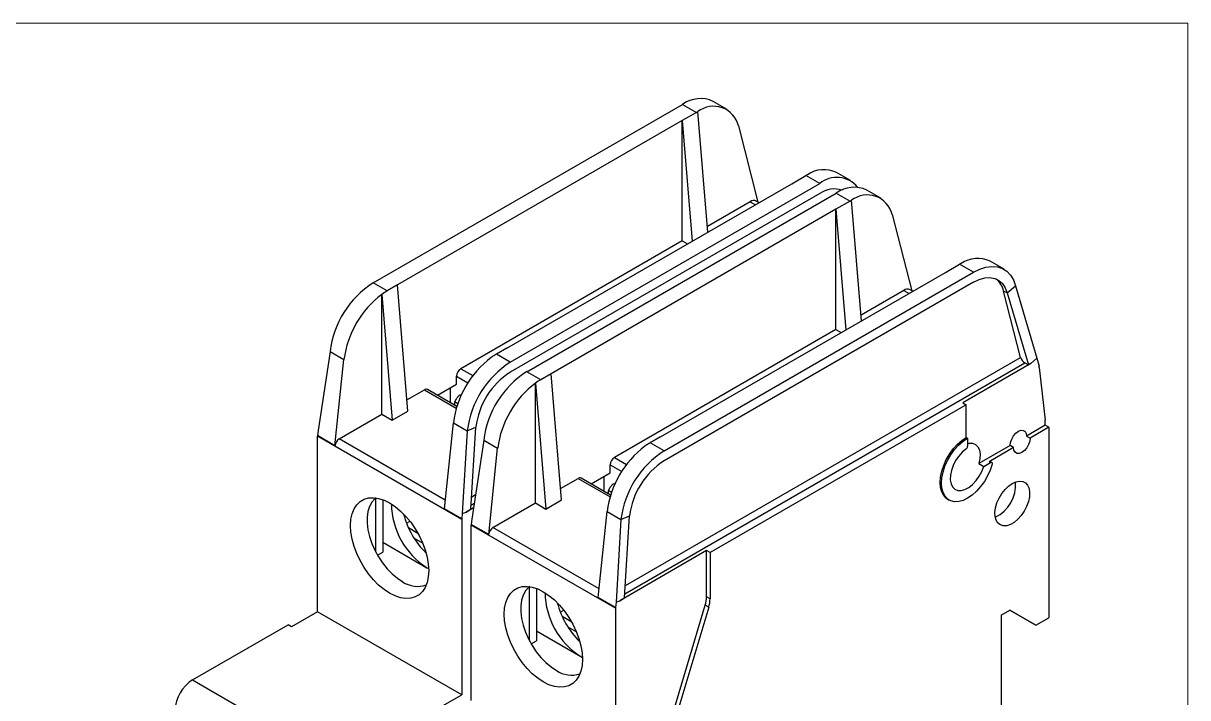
# Model space of a CAD drawing. Header units: inches. Extents: x 0 to 17, y 0 to 11.
# Drawn here: x 13.267 to 17, y 8.837 to 11 of the extents above; entities that cross this region are included whole.
import ezdxf

# ---------------------------------------------------------------- set-up
doc = ezdxf.new("R2010")
doc.units = ezdxf.units.IN
doc.header["$MEASUREMENT"] = 0
doc.linetypes.add('SLD-Solid', pattern=[0])
doc.layers.add('SLD-DEFPOINTS', color=7, linetype='Continuous')

# ---------------------------------------------------------------- blocks, each defined once
blk = doc.blocks.new('Block2')
at = {"color": 7, "linetype": 'SLD-Solid', "lineweight": 18}
for p, q in [((17, 11), (0, 11)), ((17, 0), (17, 11))]:
    blk.add_line(p, q, dxfattribs=at)

msp = doc.modelspace()

# ---------------------------------------------------------------- linework, layer by layer
for p, q in [((14.3887, 10.1673), (15.3805, 10.7398)), ((15.425, 10.7141), (15.3798, 10.688)), ((15.3805, 10.7398), (15.425, 10.7141)), ((15.4618, 10.3303), (15.4299, 10.7168)), ((15.5234, 10.7239), (15.4789, 10.7496)), ((15.3798, 10.688), (14.4667, 10.1609)), ((15.3798, 10.3022), (15.3798, 10.688)), ((15.3798, 10.688), (15.4116, 10.3014)), ((15.5598, 10.6713), (15.6224, 10.4267)), ((15.7305, 10.4855), (15.7758, 10.5116)), ((15.8203, 10.4859), (15.7758, 10.5116)), ((15.9187, 10.4957), (15.8742, 10.5214)), ((14.8174, 9.9584), (15.7305, 10.4855)), ((14.8285, 9.9134), (15.8203, 10.4859)), ((15.8203, 10.4538), (14.8285, 9.8812)), ((14.8814, 9.8828), (15.8732, 10.4554)), ((15.8732, 10.4554), (15.9178, 10.4297)), ((16.0162, 10.4394), (15.9716, 10.4651)), ((15.5974, 10.4279), (15.4602, 10.3487)), ((15.5974, 10.4279), (15.614, 10.4183)), ((15.6256, 10.4249), (15.6171, 10.4298)), ((15.9178, 10.4297), (15.8725, 10.4035)), ((15.9545, 10.0459), (15.9226, 10.4324)), ((15.8725, 10.4035), (14.9594, 9.8764)), ((15.8725, 10.0178), (15.8725, 10.4035)), ((15.8725, 10.4035), (15.9044, 10.017)), ((16.0525, 10.3868), (16.1152, 10.1423)), ((15.3798, 10.3022), (14.6699, 9.8924)), ((15.3798, 10.3022), (15.3964, 10.2926)), ((16.4115, 10.2112), (16.3669, 10.2369)), ((15.3102, 9.6739), (16.2233, 10.2011)), ((15.3213, 9.6289), (16.3131, 10.2015)), ((16.2233, 10.2011), (16.2685, 10.2272)), ((16.3131, 10.2015), (16.2685, 10.2272)), ((14.4332, 10.1416), (14.3887, 10.1673)), ((14.4667, 10.1609), (14.4332, 10.1416)), ((14.5001, 9.7558), (14.4667, 10.1609)), ((16.3131, 10.1693), (15.3213, 9.5968)), ((16.4209, 10.1351), (16.4479, 10.1586)), ((16.4479, 10.1586), (16.5168, 9.9265)), ((14.4165, 9.7462), (14.4165, 10.1308)), ((14.4165, 10.1308), (14.4166, 10.1307)), ((14.4166, 10.1307), (14.4499, 9.7269)), ((16.0901, 10.1434), (15.953, 10.0642)), ((16.0901, 10.1434), (16.1068, 10.1338)), ((16.1183, 10.1405), (16.1098, 10.1454)), ((16.4643, 9.9287), (16.4098, 10.1415)), ((16.4209, 10.1351), (16.4098, 10.1415)), ((16.4209, 10.1351), (16.4893, 9.9047)), ((15.8725, 10.0178), (15.1626, 9.608)), ((15.8725, 10.0178), (15.8892, 10.0082)), ((14.2506, 9.9473), (14.2124, 9.6944)), ((14.2506, 9.9473), (14.2952, 9.9216)), ((14.8174, 9.9584), (14.784, 9.9391)), ((14.8285, 9.9134), (14.784, 9.9391)), ((14.2663, 9.6454), (14.2952, 9.9216)), ((14.6699, 9.8924), (14.7087, 9.87)), ((14.7672, 9.9283), (14.7673, 9.9283)), ((14.7672, 9.9283), (14.7672, 9.9282)), ((15.1958, 9.1707), (16.4783, 9.9111)), ((15.1974, 9.1974), (16.4643, 9.9287)), ((16.4966, 9.9088), (16.279, 9.7831)), ((16.4783, 9.9111), (16.4893, 9.9047)), ((16.4893, 9.9047), (16.4966, 9.9088)), ((16.4966, 9.9088), (16.5168, 9.9265)), ((16.5168, 9.9265), (16.5235, 9.9002)), ((16.5242, 9.8965), (16.5434, 9.7269)), ((14.656, 9.8426), (14.656, 9.8683)), ((14.656, 9.8683), (14.6928, 9.8471)), ((14.926, 9.8571), (14.8814, 9.8828)), ((14.9594, 9.8764), (14.926, 9.8571)), ((14.9928, 9.4714), (14.9594, 9.8764)), ((14.497, 9.7926), (14.553, 9.8249)), ((14.553, 9.8249), (14.6554, 9.7658)), ((14.6572, 9.7714), (14.5628, 9.8259)), ((14.5949, 9.8074), (14.656, 9.8426)), ((14.6365, 9.7834), (14.6365, 9.8313)), ((14.9093, 9.4617), (14.9093, 9.8463)), ((14.9093, 9.8463), (14.9094, 9.8463)), ((14.9094, 9.8463), (14.9427, 9.4424)), ((14.6504, 9.7863), (14.656, 9.796)), ((14.6504, 9.7863), (14.6603, 9.7806)), ((14.6504, 9.7753), (14.6504, 9.7863)), ((14.6671, 9.8088), (14.6709, 9.8067)), ((16.279, 9.7831), (16.2901, 9.7767)), ((14.2801, 9.6674), (14.4165, 9.7462)), ((14.4165, 9.7462), (14.4499, 9.7269)), ((14.4499, 9.7269), (14.5001, 9.7558)), ((16.2901, 9.7767), (15.4689, 9.3026)), ((16.2901, 9.6722), (16.2901, 9.7767)), ((14.6171, 9.4429), (14.6459, 9.7191)), ((14.6459, 9.7191), (14.6905, 9.6934)), ((16.5434, 9.7108), (16.4836, 9.6762)), ((16.5434, 9.7108), (16.5434, 9.7269)), ((16.5546, 9.7044), (16.5434, 9.7108)), ((14.6727, 9.4087), (14.2105, 9.6755)), ((14.2105, 9.1129), (14.2105, 9.6755)), ((14.2124, 9.6944), (14.2106, 9.6776)), ((14.2663, 9.6454), (14.2106, 9.6776)), ((14.6905, 9.6934), (14.6745, 9.4276)), ((14.6905, 9.6934), (14.7181, 9.7052)), ((14.7023, 9.442), (14.7181, 9.7052)), ((15.3102, 9.6739), (15.2767, 9.6546)), ((16.2943, 9.6698), (16.2901, 9.6722)), ((16.2943, 9.6698), (16.2943, 9.6438)), ((16.4836, 9.6762), (16.4947, 9.6698)), ((16.5546, 9.7044), (16.4947, 9.6698)), ((16.5546, 9.7044), (16.5546, 9.0936)), ((14.62, 9.4712), (14.2801, 9.6674)), ((14.7434, 9.6629), (14.7052, 9.4099)), ((14.7434, 9.6629), (14.7879, 9.6371)), ((14.7591, 9.361), (14.7879, 9.6371)), ((15.26, 9.6439), (15.2599, 9.6438)), ((15.26, 9.6439), (15.2601, 9.6438)), ((15.3213, 9.6289), (15.2767, 9.6546)), ((16.4307, 9.6457), (16.3306, 9.5879)), ((16.4418, 9.6393), (16.3634, 9.594)), ((16.4418, 9.6393), (16.4307, 9.6457)), ((15.1626, 9.608), (15.2014, 9.5856)), ((16.3634, 9.594), (16.3676, 9.5916)), ((16.3715, 9.592), (16.3674, 9.5944)), ((15.0877, 9.5229), (15.1487, 9.5581)), ((15.1487, 9.5581), (15.1487, 9.5839)), ((15.1487, 9.5839), (15.1855, 9.5626)), ((16.3306, 9.5879), (16.3459, 9.5791)), ((16.3459, 9.5791), (16.3676, 9.5916)), ((14.9898, 9.5082), (15.0457, 9.5405)), ((15.0457, 9.5405), (15.1482, 9.4813)), ((15.1499, 9.487), (15.0555, 9.5414)), ((15.1292, 9.4989), (15.1292, 9.5469)), ((15.1598, 9.5244), (15.1636, 9.5222)), ((14.7047, 9.4818), (14.7171, 9.489)), ((15.1431, 9.5019), (15.1487, 9.5115)), ((15.1431, 9.5019), (15.153, 9.4962)), ((15.1431, 9.4909), (15.1431, 9.5019)), ((14.3971, 9.3047), (14.3971, 9.4772)), ((14.4193, 9.4723), (14.4193, 9.3042)), ((14.7107, 9.4467), (14.6866, 9.4328)), ((14.7031, 9.4552), (14.7128, 9.4608)), ((14.7729, 9.383), (14.9093, 9.4617)), ((14.9093, 9.4617), (14.9427, 9.4424)), ((14.9427, 9.4424), (14.9928, 9.4714)), ((16.231, 9.4735), (16.2352, 9.4711)), ((14.6728, 9.4108), (14.6171, 9.4429)), ((14.6727, 9.4087), (14.6727, 8.8461)), ((14.6745, 9.4276), (14.6728, 9.4108)), ((14.6745, 9.4276), (14.6866, 9.4328)), ((14.6866, 9.4328), (14.7023, 9.442)), ((14.7052, 9.4099), (14.7034, 9.3931)), ((15.1098, 9.1585), (15.1387, 9.4346)), ((15.1387, 9.4346), (15.1832, 9.4089)), ((15.1832, 9.4089), (15.1673, 9.1432)), ((15.1832, 9.4089), (15.2108, 9.4208)), ((15.195, 9.1575), (15.2108, 9.4208)), ((14.4959, 9.3966), (14.5069, 9.4029)), ((14.5325, 9.3642), (14.5022, 9.3817)), ((15.1654, 9.1242), (14.7033, 9.391)), ((14.7033, 8.8284), (14.7033, 9.391)), ((14.7591, 9.361), (14.7034, 9.3931)), ((15.1128, 9.1867), (14.7729, 9.383)), ((14.4193, 9.3363), (14.5613, 9.2543)), ((14.52, 9.3489), (14.5476, 9.3329)), ((14.4026, 9.2945), (14.4193, 9.3042)), ((15.4577, 9.309), (15.1793, 9.1483)), ((15.4577, 9.1612), (15.4577, 9.309)), ((15.4689, 9.3026), (15.4577, 9.309)), ((15.4689, 9.3026), (15.4689, 9.1548)), ((14.5613, 9.2543), (14.5668, 9.2513)), ((14.5613, 9.2543), (14.5668, 9.2512)), ((14.8898, 9.0203), (14.8898, 9.1928)), ((14.9121, 9.1879), (14.9121, 9.0197)), ((15.1655, 9.1263), (15.1098, 9.1585)), ((15.1673, 9.1432), (15.1793, 9.1483)), ((15.1793, 9.1483), (15.195, 9.1575)), ((15.4689, 9.1548), (15.4577, 9.1612)), ((14.2105, 9.1129), (14.127, 9.0647)), ((14.6727, 8.8461), (14.2105, 9.1129)), ((14.9886, 9.1121), (14.9996, 9.1185)), ((15.1654, 9.1242), (15.1654, 8.5616)), ((15.1673, 9.1432), (15.1655, 9.1263)), ((15.2855, 8.574), (15.4534, 9.1339)), ((15.4645, 9.1275), (15.2966, 8.5676)), ((15.4645, 9.1275), (15.4534, 9.1339)), ((16.4015, 9.1016), (16.4293, 9.1177)), ((16.4293, 9.1177), (16.5128, 9.0695)), ((16.5128, 9.0695), (16.4293, 9.1177)), ((13.8097, 8.8943), (14.1159, 9.0711)), ((14.127, 9.0647), (14.1159, 9.0711)), ((15.0253, 9.0797), (14.9949, 9.0972)), ((16.4015, 9.1016), (16.4015, 7.9604)), ((16.5128, 9.0695), (16.5546, 9.0936)), ((14.9121, 9.0518), (15.0541, 8.9699)), ((15.0128, 9.0644), (15.0404, 9.0485)), ((14.8954, 9.0101), (14.9121, 9.0197)), ((15.0541, 8.9699), (15.0595, 8.9669)), ((15.0541, 8.9699), (15.0596, 8.9667)), ((13.8097, 8.8943), (14.2941, 8.6147)), ((14.5891, 8.7979), (14.6727, 8.8461))]:
    msp.add_line(p, q)
at = {"flags": 128}
for points in [[(16.3131, 10.2015), (16.3334, 10.2115), (16.3533, 10.2178), (16.3723, 10.2204), (16.3901, 10.2191), (16.4062, 10.214), (16.4203, 10.2051), (16.4321, 10.1928), (16.4413, 10.1772), (16.4479, 10.1586)], [(16.3131, 10.1693), (16.3313, 10.1781), (16.3491, 10.1832), (16.3659, 10.1844), (16.3813, 10.1817), (16.3948, 10.1752), (16.4061, 10.1651), (16.4149, 10.1516), (16.4209, 10.1351)], [(16.231, 9.4735), (16.2262, 9.4768), (16.2178, 9.4857), (16.2117, 9.4974), (16.2079, 9.5115), (16.2066, 9.5275), (16.2078, 9.545), (16.2116, 9.5634), (16.2177, 9.5822), (16.2261, 9.6008), (16.2364, 9.6186), (16.2483, 9.6352), (16.2615, 9.6499), (16.2756, 9.6624), (16.2901, 9.6722)], [(16.3728, 9.586), (16.3667, 9.5672), (16.3584, 9.5486), (16.3481, 9.5307), (16.3362, 9.5142), (16.323, 9.4994), (16.309, 9.4869), (16.2944, 9.477), (16.2799, 9.4701), (16.2659, 9.4663), (16.2526, 9.4657), (16.2407, 9.4685), (16.2304, 9.4744), (16.222, 9.4833), (16.2158, 9.495), (16.212, 9.5091), (16.2108, 9.5251), (16.212, 9.5426), (16.2158, 9.561), (16.2219, 9.5798), (16.2303, 9.5984), (16.2406, 9.6162), (16.2525, 9.6328), (16.2657, 9.6475), (16.2798, 9.66), (16.2943, 9.6698)], [(16.4307, 9.6457), (16.432, 9.6559), (16.4357, 9.6666), (16.4416, 9.6767), (16.449, 9.6853), (16.4571, 9.6915), (16.4653, 9.6947), (16.4727, 9.6946), (16.4785, 9.6913), (16.4823, 9.6849), (16.4836, 9.6762)], [(16.4947, 9.6698), (16.4934, 9.6596), (16.4897, 9.6489), (16.4838, 9.6388), (16.4764, 9.6302), (16.4683, 9.624), (16.4601, 9.6208), (16.4527, 9.6209), (16.4469, 9.6242), (16.4431, 9.6306), (16.4418, 9.6393)], [(16.2892, 9.6345), (16.2771, 9.6246), (16.2658, 9.6122), (16.2559, 9.5978), (16.2479, 9.5823), (16.2423, 9.5663), (16.2392, 9.5506), (16.2388, 9.5361), (16.2412, 9.5235), (16.2462, 9.5133), (16.2535, 9.506), (16.2629, 9.5021), (16.2739, 9.5018), (16.2859, 9.505), (16.2982, 9.5115), (16.3104, 9.5212), (16.3218, 9.5334), (16.3318, 9.5476), (16.34, 9.5631), (16.3459, 9.5791)], [(16.2943, 9.6529), (16.2988, 9.6537), (16.31, 9.6535), (16.3196, 9.6496), (16.3271, 9.6423), (16.3322, 9.6318), (16.3345, 9.6188), (16.334, 9.6039), (16.3306, 9.5879)], [(16.3676, 9.5916), (16.3689, 9.5922), (16.3702, 9.5924), (16.3713, 9.5921), (16.3722, 9.5915), (16.3728, 9.5905), (16.3731, 9.5892), (16.3731, 9.5877), (16.3728, 9.586)], [(16.4376, 9.5243), (16.4496, 9.5297), (16.461, 9.5319), (16.4713, 9.5307), (16.4801, 9.5262), (16.4868, 9.5186), (16.4913, 9.5082), (16.4932, 9.4956), (16.4926, 9.4814), (16.4894, 9.4661), (16.4837, 9.4506), (16.4759, 9.4355), (16.4663, 9.4215), (16.4554, 9.4094), (16.4437, 9.3996), (16.4316, 9.3927), (16.4199, 9.3889), (16.4089, 9.3884), (16.3994, 9.3913), (16.3916, 9.3974), (16.3859, 9.4064), (16.3827, 9.4179), (16.382, 9.4314), (16.384, 9.4463), (16.3885, 9.4618), (16.3952, 9.4772), (16.4039, 9.4918), (16.4143, 9.5049), (16.4257, 9.5159), (16.4376, 9.5243)], [(14.3163, 9.3894), (14.3175, 9.4093), (14.3213, 9.4272), (14.3276, 9.443), (14.3362, 9.4562), (14.3469, 9.4665), (14.3595, 9.4738), (14.3738, 9.4779), (14.3895, 9.4787), (14.4063, 9.4763), (14.4238, 9.4706), (14.4416, 9.4618), (14.4594, 9.45), (14.4769, 9.4355), (14.4937, 9.4186), (14.5094, 9.3997), (14.5237, 9.379), (14.5363, 9.3571), (14.547, 9.3344), (14.5556, 9.3114), (14.5618, 9.2884), (14.5656, 9.266), (14.5669, 9.2447), (14.5656, 9.2248), (14.5618, 9.2068), (14.5556, 9.1911), (14.547, 9.1779), (14.5363, 9.1676), (14.5237, 9.1603), (14.5094, 9.1562), (14.4937, 9.1553), (14.4769, 9.1578), (14.4594, 9.1635), (14.4416, 9.1723), (14.4238, 9.1841), (14.4063, 9.1986), (14.3895, 9.2155), (14.3738, 9.2344), (14.3595, 9.255), (14.3469, 9.2769), (14.3362, 9.2997), (14.3276, 9.3227), (14.3213, 9.3457), (14.3175, 9.3681), (14.3163, 9.3894)], [(14.398, 9.4779), (14.3941, 9.4748), (14.3845, 9.4641), (14.3771, 9.4506), (14.3721, 9.4347), (14.3695, 9.4167), (14.3695, 9.397), (14.3721, 9.3761), (14.3771, 9.3543), (14.3845, 9.3323), (14.3941, 9.3105), (14.4057, 9.2893), (14.4191, 9.2694), (14.4338, 9.251), (14.4497, 9.2346), (14.4663, 9.2206), (14.4834, 9.2093)], [(14.809, 9.1049), (14.8103, 9.1248), (14.8141, 9.1428), (14.8203, 9.1585), (14.8289, 9.1717), (14.8396, 9.182), (14.8523, 9.1893), (14.8666, 9.1935), (14.8823, 9.1943), (14.899, 9.1918), (14.9165, 9.1861), (14.9343, 9.1773), (14.9522, 9.1655), (14.9697, 9.1511), (14.9864, 9.1342), (15.0021, 9.1152), (15.0164, 9.0946), (15.0291, 9.0727), (15.0398, 9.05), (15.0483, 9.0269), (15.0546, 9.0039), (15.0584, 8.9816), (15.0597, 8.9602), (15.0584, 8.9404), (15.0546, 8.9224), (15.0483, 8.9067), (15.0398, 8.8935), (15.0291, 8.8831), (15.0164, 8.8758), (15.0021, 8.8717), (14.9864, 8.8709), (14.9697, 8.8733), (14.9522, 8.879), (14.9343, 8.8879), (14.9165, 8.8996), (14.899, 8.9141), (14.8823, 8.931), (14.8666, 8.95), (14.8523, 8.9706), (14.8396, 8.9925), (14.8289, 9.0152), (14.8203, 9.0383), (14.8141, 9.0612), (14.8103, 9.0836), (14.809, 9.1049)], [(14.8907, 9.1934), (14.8869, 9.1904), (14.8773, 9.1797), (14.8699, 9.1662), (14.8648, 9.1503), (14.8623, 9.1322), (14.8623, 9.1125), (14.8648, 9.0916), (14.8699, 9.0699), (14.8773, 9.0479), (14.8869, 9.026), (14.8985, 9.0049), (14.9118, 8.9849), (14.9266, 8.9665), (14.9425, 8.9502), (14.9591, 8.9362), (14.9761, 8.9249)]]:
    msp.add_lwpolyline(points, dxfattribs=at)
for centre, radius, start, end in [((15.438, 10.6609), 0.0977, 65.2478, 126.0627), ((15.4801, 10.6519), 0.082, 13.6526, 127.7239), ((15.8336, 10.4357), 0.0948, 64.6549, 123.9438), ((15.8752, 10.4207), 0.0852, 38.8174, 130.0742), ((15.8673, 10.388), 0.0808, 72.0065, 125.5282), ((15.9307, 10.3764), 0.0977, 65.2478, 126.0627), ((15.6089, 10.4122), 0.0195, 65.1179, 126.1925), ((15.9728, 10.3675), 0.082, 13.6526, 127.7239), ((16.3263, 10.1512), 0.0948, 64.6549, 123.9438), ((14.5535, 9.9106), 0.3051, 122.694, 173.0799), ((16.3437, 10.1273), 0.0675, 12.0953, 51.2073), ((14.6048, 9.8817), 0.3122, 127.0892, 172.6637), ((16.1016, 10.1277), 0.0195, 65.1179, 126.1925), ((14.9556, 9.6793), 0.3122, 127.0862, 172.6668), ((14.6862, 9.8669), 0.0303, 122.6055, 177.3945), ((14.9933, 9.6566), 0.3051, 122.694, 173.0799), ((16.497, 9.8935), 0.0274, 6.3208, 14.2171), ((14.9607, 9.6756), 0.2444, 122.7314, 173.0426), ((15.0462, 9.6261), 0.3051, 122.694, 173.0799), ((14.5587, 9.8169), 0.0099, 65.6929, 125.6176), ((15.0976, 9.5973), 0.3122, 127.0892, 172.6637), ((14.2309, 9.6754), 0.0203, 173.9525, 179.9084), ((14.2968, 9.6416), 0.0307, 122.8603, 172.9137), ((15.4483, 9.3948), 0.3122, 127.0862, 172.6668), ((16.282, 9.6444), 0.0122, 305.8204, 357.1925), ((15.1789, 9.5825), 0.0303, 122.6055, 177.3945), ((15.4861, 9.3722), 0.3051, 122.694, 173.0799), ((15.4534, 9.3912), 0.2444, 122.7314, 173.0426), ((16.3657, 9.5909), 0.00382, 64.5108, 126.7996), ((15.0515, 9.5324), 0.0099, 65.6929, 125.6176), ((16.3368, 9.5182), 0.1115, 294.4002, 5.6052), ((14.6925, 9.4615), 0.2452, 180.7414, 237.6605), ((14.7451, 9.4923), 0.267, 194.2997, 225.6949), ((14.693, 9.4087), 0.0203, 173.9525, 179.9084), ((14.7236, 9.391), 0.0203, 173.9525, 179.9084), ((14.7895, 9.3572), 0.0307, 122.8603, 172.9137), ((14.5314, 9.2775), 0.0834, 234.797, 289.3667), ((15.1852, 9.177), 0.2452, 180.7414, 237.6605), ((15.3616, 9.1624), 0.0961, 342.7399, 359.2904), ((15.3727, 9.156), 0.0961, 342.7399, 359.2904), ((15.2379, 9.2078), 0.267, 194.2997, 225.6949), ((15.1858, 9.1242), 0.0203, 173.9525, 179.9084), ((15.0242, 8.993), 0.0834, 234.797, 289.3667), ((13.8749, 8.7924), 0.121, 122.6055, 177.3945)]:
    msp.add_arc(centre, radius, start, end)
for centre, major_axis, ratio, start_param, end_param in [((15.4389, 10.5453), (0.0818, 0.1796), 0.631594, 0.689506, 0.724499), ((15.7619, 10.3589), (0.1118, 0.1626), 0.517294, 0.79116, 0.826142), ((15.9317, 10.2609), (0.0818, 0.1796), 0.631594, 0.689506, 0.724499), ((16.2546, 10.0745), (0.1118, 0.1626), 0.517294, 0.79116, 0.826142), ((14.4471, 9.9728), (0.0818, 0.1796), 0.631594, 0.724499, 0.84466), ((16.4754, 9.9223), (-0.0103, 0.0122), 0.417374, 0.709997, 2.280793), ((14.9399, 9.6883), (0.0818, 0.1796), 0.631594, 0.724499, 0.84466)]:
    msp.add_ellipse(centre, major_axis=major_axis, ratio=ratio, start_param=start_param, end_param=end_param)
for points, knots in [([(14.784, 9.9391), (14.7821, 9.938), (14.7784, 9.9358), (14.7728, 9.9322), (14.7691, 9.9296), (14.7672, 9.9283)], [0, 0, 0, 0, 0.333058, 0.66639, 1, 1, 1, 1]), ([(14.656, 9.796), (14.6566, 9.797), (14.6578, 9.799), (14.6597, 9.8016), (14.6614, 9.8036), (14.6632, 9.8055), (14.665, 9.8072), (14.6664, 9.8083), (14.6671, 9.8088)], [0, 0, 0, 0, 0.214572, 0.399449, 0.554638, 0.680157, 0.847002, 1, 1, 1, 1]), ([(15.2767, 9.6546), (15.2749, 9.6535), (15.2712, 9.6513), (15.2656, 9.6478), (15.2618, 9.6452), (15.26, 9.6439)], [0, 0, 0, 0, 0.333058, 0.66639, 1, 1, 1, 1]), ([(15.1487, 9.5115), (15.1493, 9.5126), (15.1505, 9.5146), (15.1524, 9.5171), (15.1542, 9.5192), (15.1559, 9.521), (15.1578, 9.5228), (15.1592, 9.5239), (15.1598, 9.5244)], [0, 0, 0, 0, 0.214572, 0.399449, 0.554638, 0.680157, 0.847002, 1, 1, 1, 1])]:
    msp.add_open_spline(points, degree=3, knots=knots)

# ---------------------------------------------------------------- block references
at = {"layer": 'SLD-DEFPOINTS'}
msp.add_blockref('Block2', (0, 0), dxfattribs=at)

doc.saveas('drawing.dxf')
